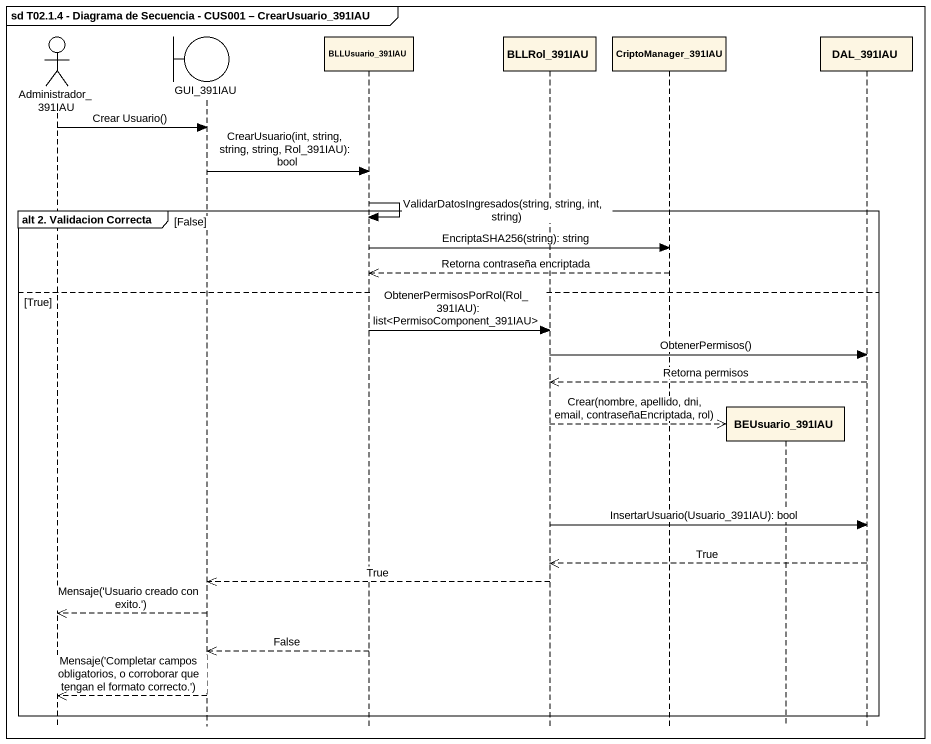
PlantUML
@startuml
mainframe sd T02.1.4 - Diagrama de Secuencia - CUS001 – CrearUsuario_391IAU
hide footbox
actor Administrador_391IAU
boundary GUI_391IAU
participant BLLUsuario_391IAU
participant BLLRol_391IAU
participant CriptoManager_391IAU
participant BEUsuario_391IAU
participant DAL_391IAU

Administrador_391IAU -> GUI_391IAU : Crear Usuario()
GUI_391IAU -> BLLUsuario_391IAU : CrearUsuario(int, string, string, string, Rol_391IAU): bool
BLLUsuario_391IAU -> BLLUsuario_391IAU : ValidarDatosIngresados(string, string, int, string)
group alt 2. Validacion Correcta [False]
  BLLUsuario_391IAU -> CriptoManager_391IAU : EncriptaSHA256(string): string
  CriptoManager_391IAU -->> BLLUsuario_391IAU : Retorna contraseña encriptada
else True
  BLLUsuario_391IAU -> BLLRol_391IAU : ObtenerPermisosPorRol(Rol_391IAU): list<PermisoComponent_391IAU>
  BLLRol_391IAU -> DAL_391IAU : ObtenerPermisos()
  DAL_391IAU -->> BLLRol_391IAU : Retorna permisos
  BLLRol_391IAU -->> BEUsuario_391IAU ** : Crear(nombre, apellido, dni, email, contraseñaEncriptada, rol)
  BLLRol_391IAU -> DAL_391IAU : InsertarUsuario(Usuario_391IAU): bool
  DAL_391IAU -->> BLLRol_391IAU : True
  BLLRol_391IAU -->> GUI_391IAU : True
  GUI_391IAU -->> Administrador_391IAU : Mensaje('Usuario creado con exito.')
  BLLUsuario_391IAU -->> GUI_391IAU : False
  GUI_391IAU -->> Administrador_391IAU : Mensaje('Completar campos obligatorios, o corroborar que tengan el formato correcto.')
end
@enduml
